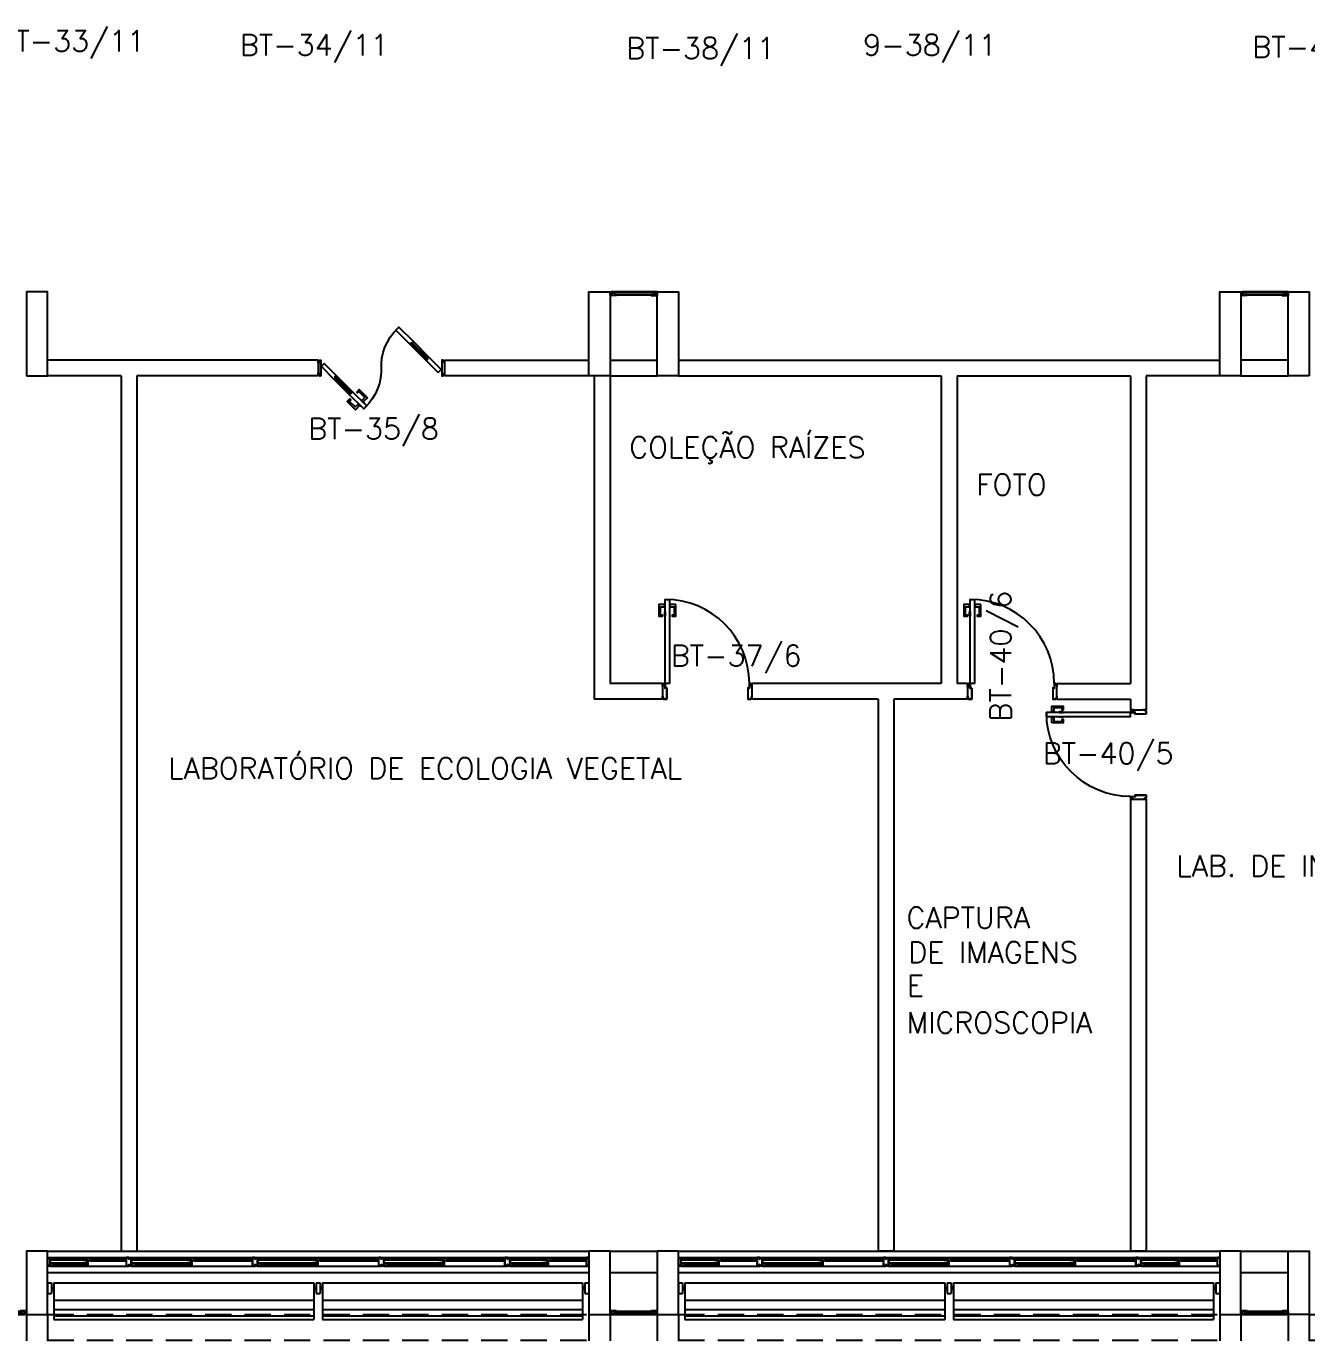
# Model space of a CAD drawing. Header units: millimetres. Extents: x 2686 to 2939, y 1294 to 1441.
# Drawn here: x 2840.12 to 2852.3, y 1304.05 to 1316.57 of the extents above; entities that cross this region are included whole.
import ezdxf

# ---------------------------------------------------------------- set-up
doc = ezdxf.new("R2010")
doc.units = ezdxf.units.MM
doc.linetypes.add('HIDDEN', pattern=[0.375, 0.25, -0.125])
for name, color, linetype in [('AR-ALV', 2, 'Continuous'), ('AR-BRISES', 1, 'Continuous'), ('AR-ESQ', 1, 'Continuous'), ('AR-ESTC', 3, 'Continuous'), ('AR-PEITORIL', 1, 'Continuous'), ('AR-PERGOLAPROJ', 1, 'HIDDEN'), ('AR-PORTA', 1, 'Continuous'), ('BR-LINHAS', 1, 'Continuous'), ('BR-MONTANTE', 242, 'Continuous'), ('BR-PAINEL', 1, 'Continuous'), ('BR-SUPORTE', 1, 'Continuous'), ('DT-ESQ-BAGUETE-C', 1, 'Continuous'), ('DT-ESQ-BAGUETE-V', 1, 'Continuous'), ('DT-ESQ-CHAPA DOBRADA-V', 1, 'Continuous'), ('DT-ESQ-PERFIL CADEIRA-C', 2, 'Continuous'), ('DT-ESQ-PERFIL CADEIRA-V', 2, 'Continuous'), ('DT-ESQ-PERFIL U SIMPLES-C', 2, 'Continuous'), ('DT-ESQ-PERFIL U-C', 2, 'Continuous'), ('DT-ESQ-PERFIL U-V', 1, 'Continuous'), ('DT-ESQ-VENEZIANA-C', 1, 'Continuous'), ('DT-ESQ-VENEZIANA-V', 1, 'Continuous'), ('DT-ESQ-VIDRO-C', 2, 'Continuous'), ('DT-TXTMOD', 1, 'Continuous'), ('ENDEREÇO', 2, 'Continuous'), ('maçaneta', 1, 'Continuous'), ('mov', 1, 'Continuous'), ('PG-PROJ', 1, 'HIDDEN'), ('PM-PERFIL U-C', 2, 'Continuous'), ('PM-VIDRO', 2, 'Continuous'), ('pm1', 2, 'Continuous'), ('pm2', 2, 'Continuous'), ('TEXTO', 2, 'Continuous')]:
    doc.layers.add(name, color=color, linetype=linetype)
doc.styles.add('S10', font='simplex.shx', dxfattribs={"height": 0.1})
doc.styles.add('UNB-100', font='simplex.shx', dxfattribs={"height": 0.2})
doc.styles.add('UNB1-100', font='simplex.shx', dxfattribs={"height": 0.2})

# ---------------------------------------------------------------- blocks, each defined once
blk = doc.blocks.new('EF40-P')
at = {"layer": 'DT-ESQ-BAGUETE-C', "ltscale": 0.1}
for points in [[(0.073, -0.125), (0.06, -0.125), (0.06, -0.124), (0.073, -0.124, 0.414214), (0.073, -0.123), (0.073, -0.112, 0.414214), (0.073, -0.112), (0.06, -0.112), (0.06, -0.11), (0.073, -0.11, -0.414214), (0.075, -0.112), (0.075, -0.124, -0.414214)], [(0.339, -0.125), (0.352, -0.125), (0.352, -0.124), (0.34, -0.124, -0.414214), (0.339, -0.123), (0.339, -0.112, -0.414214), (0.34, -0.112), (0.352, -0.112), (0.352, -0.11), (0.339, -0.11, 0.414214), (0.337, -0.112), (0.337, -0.124, 0.414214)], [(0.422, -0.08), (0.409, -0.08), (0.409, -0.079), (0.422, -0.079, 0.414214), (0.422, -0.078), (0.422, -0.067, 0.414214), (0.422, -0.067), (0.409, -0.067), (0.409, -0.065), (0.422, -0.065, -0.414214), (0.424, -0.067), (0.424, -0.079, -0.414214)], [(0.702, -0.08), (0.715, -0.08), (0.715, -0.079), (0.702, -0.079, -0.414214), (0.702, -0.078), (0.702, -0.067, -0.414214), (0.702, -0.067), (0.715, -0.067), (0.715, -0.065), (0.702, -0.065, 0.414214), (0.7, -0.067), (0.7, -0.079, 0.414214)], [(0.848, -0.125), (0.835, -0.125), (0.835, -0.124), (0.848, -0.124, 0.414214), (0.848, -0.123), (0.848, -0.112, 0.414214), (0.848, -0.112), (0.835, -0.112), (0.835, -0.11), (0.848, -0.11, -0.414214), (0.85, -0.112), (0.85, -0.124, -0.414214)], [(1.326, -0.125), (1.34, -0.125), (1.34, -0.124), (1.327, -0.124, -0.414214), (1.326, -0.123), (1.326, -0.112, -0.414214), (1.327, -0.112), (1.34, -0.112), (1.34, -0.11), (1.326, -0.11, 0.414214), (1.325, -0.112), (1.325, -0.124, 0.414214)], [(1.41, -0.08), (1.396, -0.08), (1.396, -0.079), (1.409, -0.079, 0.414214), (1.41, -0.078), (1.41, -0.067, 0.414214), (1.409, -0.067), (1.396, -0.067), (1.396, -0.065), (1.41, -0.065, -0.414214), (1.411, -0.067), (1.411, -0.079, -0.414214)], [(1.901, -0.08), (1.915, -0.08), (1.915, -0.079), (1.902, -0.079, -0.414214), (1.901, -0.078), (1.901, -0.067, -0.414214), (1.902, -0.067), (1.915, -0.067), (1.915, -0.065), (1.901, -0.065, 0.414214), (1.9, -0.067), (1.9, -0.079, 0.414214)], [(2.048, -0.125), (2.035, -0.125), (2.035, -0.124), (2.048, -0.124, 0.414214), (2.048, -0.123), (2.048, -0.112, 0.414214), (2.048, -0.112), (2.035, -0.112), (2.035, -0.11), (2.048, -0.11, -0.414214), (2.05, -0.112), (2.05, -0.124, -0.414214)], [(2.526, -0.125), (2.54, -0.125), (2.54, -0.124), (2.527, -0.124, -0.414214), (2.526, -0.123), (2.526, -0.112, -0.414214), (2.527, -0.112), (2.54, -0.112), (2.54, -0.11), (2.526, -0.11, 0.414214), (2.525, -0.112), (2.525, -0.124, 0.414214)], [(2.61, -0.08), (2.596, -0.08), (2.596, -0.079), (2.609, -0.079, 0.414214), (2.61, -0.078), (2.61, -0.067, 0.414214), (2.609, -0.067), (2.596, -0.067), (2.596, -0.065), (2.61, -0.065, -0.414214), (2.611, -0.067), (2.611, -0.079, -0.414214)], [(3.101, -0.08), (3.115, -0.08), (3.115, -0.079), (3.102, -0.079, -0.414214), (3.101, -0.078), (3.101, -0.067, -0.414214), (3.102, -0.067), (3.115, -0.067), (3.115, -0.065), (3.101, -0.065, 0.414214), (3.1, -0.067), (3.1, -0.079, 0.414214)], [(3.248, -0.125), (3.235, -0.125), (3.235, -0.124), (3.248, -0.124, 0.414214), (3.248, -0.123), (3.248, -0.112, 0.414214), (3.248, -0.112), (3.235, -0.112), (3.235, -0.11), (3.248, -0.11, -0.414214), (3.25, -0.112), (3.25, -0.124, -0.414214)], [(3.726, -0.125), (3.74, -0.125), (3.74, -0.124), (3.727, -0.124, -0.414214), (3.726, -0.123), (3.726, -0.112, -0.414214), (3.727, -0.112), (3.74, -0.112), (3.74, -0.11), (3.726, -0.11, 0.414214), (3.725, -0.112), (3.725, -0.124, 0.414214)], [(3.81, -0.08), (3.796, -0.08), (3.796, -0.079), (3.809, -0.079, 0.414214), (3.81, -0.078), (3.81, -0.067, 0.414214), (3.809, -0.067), (3.796, -0.067), (3.796, -0.065), (3.81, -0.065, -0.414214), (3.811, -0.067), (3.811, -0.079, -0.414214)], [(4.301, -0.08), (4.315, -0.08), (4.315, -0.079), (4.302, -0.079, -0.414214), (4.301, -0.078), (4.301, -0.067, -0.414214), (4.302, -0.067), (4.315, -0.067), (4.315, -0.065), (4.301, -0.065, 0.414214), (4.3, -0.067), (4.3, -0.079, 0.414214)], [(4.448, -0.125), (4.435, -0.125), (4.435, -0.124), (4.448, -0.124, 0.414214), (4.448, -0.123), (4.448, -0.112, 0.414214), (4.448, -0.112), (4.435, -0.112), (4.435, -0.11), (4.448, -0.11, -0.414214), (4.45, -0.112), (4.45, -0.124, -0.414214)], [(4.714, -0.125), (4.727, -0.125), (4.727, -0.124), (4.714, -0.124, -0.414214), (4.714, -0.123), (4.714, -0.112, -0.414214), (4.714, -0.112), (4.727, -0.112), (4.727, -0.11), (4.714, -0.11, 0.414214), (4.712, -0.112), (4.712, -0.124, 0.414214)], [(4.797, -0.08), (4.784, -0.08), (4.784, -0.079), (4.797, -0.079, 0.414214), (4.797, -0.078), (4.797, -0.067, 0.414214), (4.797, -0.067), (4.784, -0.067), (4.784, -0.065), (4.797, -0.065, -0.414214), (4.799, -0.067), (4.799, -0.079, -0.414214)], [(5.076, -0.08), (5.09, -0.08), (5.09, -0.079), (5.077, -0.079, -0.414214), (5.076, -0.078), (5.076, -0.067, -0.414214), (5.077, -0.067), (5.09, -0.067), (5.09, -0.065), (5.076, -0.065, 0.414214), (5.075, -0.067), (5.075, -0.079, 0.414214)]]:
    blk.add_lwpolyline(points, format="xyb", close=True, dxfattribs=at)
at = {"layer": 'DT-ESQ-BAGUETE-V', "ltscale": 0.1}
for p, q in [((0.073, -0.11), (0.339, -0.11)), ((0.422, -0.065), (0.702, -0.065)), ((0.848, -0.11), (1.326, -0.11)), ((1.41, -0.065), (1.901, -0.065)), ((2.048, -0.11), (2.526, -0.11)), ((2.61, -0.065), (3.101, -0.065)), ((3.248, -0.11), (3.726, -0.11)), ((3.81, -0.065), (4.301, -0.065)), ((4.448, -0.11), (4.714, -0.11)), ((4.797, -0.065), (5.076, -0.065))]:
    blk.add_line(p, q, dxfattribs=at)
at = {"layer": 'DT-ESQ-CHAPA DOBRADA-V', "ltscale": 0.1}
for p, q in [((0.025, -0.077), (0.374, -0.077)), ((0.025, -0.08), (0.374, -0.08)), ((0.8, -0.077), (1.361, -0.077)), ((0.8, -0.08), (1.361, -0.08)), ((2, -0.077), (2.561, -0.077)), ((2, -0.08), (2.561, -0.08)), ((3.2, -0.077), (3.761, -0.077)), ((3.2, -0.08), (3.761, -0.08)), ((4.4, -0.077), (4.749, -0.077)), ((4.4, -0.08), (4.749, -0.08))]:
    blk.add_line(p, q, dxfattribs=at)
at = {"layer": 'DT-ESQ-PERFIL CADEIRA-C', "ltscale": 0.1}
for p, q in [((0.376, -0.088), (0.422, -0.088)), ((0.75, -0.088), (0.702, -0.088)), ((1.363, -0.088), (1.41, -0.088)), ((1.95, -0.088), (1.901, -0.088)), ((2.563, -0.088), (2.61, -0.088)), ((3.15, -0.088), (3.101, -0.088)), ((3.763, -0.088), (3.81, -0.088)), ((4.35, -0.088), (4.301, -0.088)), ((4.751, -0.088), (4.797, -0.088)), ((5.125, -0.088), (5.076, -0.088)), ((0.025, -0.134), (0.073, -0.134)), ((0.385, -0.134), (0.339, -0.134)), ((0.8, -0.134), (0.848, -0.134)), ((1.373, -0.134), (1.326, -0.134)), ((2, -0.134), (2.048, -0.134)), ((2.573, -0.134), (2.526, -0.134)), ((3.2, -0.134), (3.248, -0.134)), ((3.773, -0.134), (3.726, -0.134)), ((4.4, -0.134), (4.448, -0.134)), ((4.76, -0.134), (4.714, -0.134))]:
    blk.add_line(p, q, dxfattribs=at)
for points in [[(0.073, -0.135), (0.025, -0.135), (0.025, -0.134), (0.06, -0.134, -0.198912), (0.059, -0.133, -0.198913), (0.059, -0.132), (0.059, -0.112, 0.414214), (0.058, -0.112), (0.025, -0.112), (0.025, -0.11), (0.059, -0.11, -0.414214), (0.06, -0.112), (0.06, -0.124), (0.06, -0.125), (0.06, -0.132), (0.073, -0.132, -1)], [(0.339, -0.132, 1), (0.339, -0.135), (0.385, -0.135, 0.414214), (0.387, -0.133), (0.387, -0.112, 0.414214), (0.385, -0.11), (0.354, -0.11, 0.414214), (0.352, -0.112), (0.352, -0.132)], [(0.352, -0.134, 0.198913), (0.354, -0.133, 0.198913), (0.354, -0.132), (0.354, -0.112, -0.414214), (0.354, -0.112), (0.385, -0.112, -0.414214), (0.386, -0.112), (0.386, -0.133, -0.414214), (0.385, -0.134)], [(0.422, -0.087, -1), (0.422, -0.09), (0.376, -0.09, -0.414214), (0.374, -0.088), (0.374, -0.067, -0.414214), (0.376, -0.065), (0.407, -0.065, -0.414214), (0.409, -0.067), (0.409, -0.087)], [(0.409, -0.088, -0.198913), (0.408, -0.088, -0.198913), (0.407, -0.087), (0.407, -0.067, 0.414214), (0.407, -0.067), (0.376, -0.067, 0.414214), (0.375, -0.067), (0.375, -0.088, 0.414214), (0.376, -0.088)], [(0.702, -0.09), (0.75, -0.09), (0.75, -0.088), (0.715, -0.088, 0.198912), (0.716, -0.088, 0.198913), (0.716, -0.087), (0.716, -0.067, -0.414214), (0.717, -0.067), (0.75, -0.067), (0.75, -0.065), (0.716, -0.065, 0.414214), (0.715, -0.067), (0.715, -0.079), (0.715, -0.08), (0.715, -0.087), (0.702, -0.087, 1)], [(0.848, -0.135), (0.8, -0.135), (0.8, -0.134), (0.835, -0.134, -0.198912), (0.834, -0.133, -0.198913), (0.833, -0.132), (0.833, -0.112, 0.414214), (0.833, -0.112), (0.8, -0.112), (0.8, -0.11), (0.833, -0.11, -0.414214), (0.835, -0.112), (0.835, -0.124), (0.835, -0.125), (0.835, -0.132), (0.848, -0.132, -1)], [(1.326, -0.132, 1), (1.326, -0.135), (1.373, -0.135, 0.414214), (1.375, -0.133), (1.375, -0.112, 0.414214), (1.373, -0.11), (1.341, -0.11, 0.414214), (1.34, -0.112), (1.34, -0.132)], [(1.34, -0.134, 0.198913), (1.341, -0.133, 0.198913), (1.341, -0.132), (1.341, -0.112, -0.414214), (1.342, -0.112), (1.373, -0.112, -0.414214), (1.373, -0.112), (1.373, -0.133, -0.414214), (1.373, -0.134)], [(1.41, -0.087, -1), (1.41, -0.09), (1.363, -0.09, -0.414214), (1.361, -0.088), (1.361, -0.067, -0.414214), (1.363, -0.065), (1.395, -0.065, -0.414214), (1.396, -0.067), (1.396, -0.087)], [(1.396, -0.088, -0.198913), (1.395, -0.088, -0.198913), (1.395, -0.087), (1.395, -0.067, 0.414214), (1.394, -0.067), (1.363, -0.067, 0.414214), (1.363, -0.067), (1.363, -0.088, 0.414214), (1.363, -0.088)], [(1.901, -0.09), (1.95, -0.09), (1.95, -0.088), (1.915, -0.088, 0.198912), (1.916, -0.088, 0.198913), (1.916, -0.087), (1.916, -0.067, -0.414214), (1.917, -0.067), (1.95, -0.067), (1.95, -0.065), (1.916, -0.065, 0.414214), (1.915, -0.067), (1.915, -0.079), (1.915, -0.08), (1.915, -0.087), (1.901, -0.087, 1)], [(2.048, -0.135), (2, -0.135), (2, -0.134), (2.035, -0.134, -0.198912), (2.034, -0.133, -0.198913), (2.033, -0.132), (2.033, -0.112, 0.414214), (2.033, -0.112), (2, -0.112), (2, -0.11), (2.033, -0.11, -0.414214), (2.035, -0.112), (2.035, -0.124), (2.035, -0.125), (2.035, -0.132), (2.048, -0.132, -1)], [(2.526, -0.132, 1), (2.526, -0.135), (2.573, -0.135, 0.414214), (2.575, -0.133), (2.575, -0.112, 0.414214), (2.573, -0.11), (2.541, -0.11, 0.414214), (2.54, -0.112), (2.54, -0.132)], [(2.54, -0.134, 0.198913), (2.541, -0.133, 0.198913), (2.541, -0.132), (2.541, -0.112, -0.414214), (2.542, -0.112), (2.573, -0.112, -0.414214), (2.573, -0.112), (2.573, -0.133, -0.414214), (2.573, -0.134)], [(2.61, -0.087, -1), (2.61, -0.09), (2.563, -0.09, -0.414214), (2.561, -0.088), (2.561, -0.067, -0.414214), (2.563, -0.065), (2.595, -0.065, -0.414214), (2.596, -0.067), (2.596, -0.087)], [(2.596, -0.088, -0.198913), (2.595, -0.088, -0.198913), (2.595, -0.087), (2.595, -0.067, 0.414214), (2.594, -0.067), (2.563, -0.067, 0.414214), (2.563, -0.067), (2.563, -0.088, 0.414214), (2.563, -0.088)], [(3.101, -0.09), (3.15, -0.09), (3.15, -0.088), (3.115, -0.088, 0.198912), (3.116, -0.088, 0.198913), (3.116, -0.087), (3.116, -0.067, -0.414214), (3.117, -0.067), (3.15, -0.067), (3.15, -0.065), (3.116, -0.065, 0.414214), (3.115, -0.067), (3.115, -0.079), (3.115, -0.08), (3.115, -0.087), (3.101, -0.087, 1)], [(3.248, -0.135), (3.2, -0.135), (3.2, -0.134), (3.235, -0.134, -0.198912), (3.234, -0.133, -0.198913), (3.233, -0.132), (3.233, -0.112, 0.414214), (3.233, -0.112), (3.2, -0.112), (3.2, -0.11), (3.233, -0.11, -0.414214), (3.235, -0.112), (3.235, -0.124), (3.235, -0.125), (3.235, -0.132), (3.248, -0.132, -1)], [(3.726, -0.132, 1), (3.726, -0.135), (3.773, -0.135, 0.414214), (3.775, -0.133), (3.775, -0.112, 0.414214), (3.773, -0.11), (3.741, -0.11, 0.414214), (3.74, -0.112), (3.74, -0.132)], [(3.74, -0.134, 0.198913), (3.741, -0.133, 0.198913), (3.741, -0.132), (3.741, -0.112, -0.414214), (3.742, -0.112), (3.773, -0.112, -0.414214), (3.773, -0.112), (3.773, -0.133, -0.414214), (3.773, -0.134)], [(3.81, -0.087, -1), (3.81, -0.09), (3.763, -0.09, -0.414214), (3.761, -0.088), (3.761, -0.067, -0.414214), (3.763, -0.065), (3.795, -0.065, -0.414214), (3.796, -0.067), (3.796, -0.087)], [(3.796, -0.088, -0.198913), (3.795, -0.088, -0.198913), (3.795, -0.087), (3.795, -0.067, 0.414214), (3.794, -0.067), (3.763, -0.067, 0.414214), (3.763, -0.067), (3.763, -0.088, 0.414214), (3.763, -0.088)], [(4.301, -0.09), (4.35, -0.09), (4.35, -0.088), (4.315, -0.088, 0.198912), (4.316, -0.088, 0.198913), (4.316, -0.087), (4.316, -0.067, -0.414214), (4.317, -0.067), (4.35, -0.067), (4.35, -0.065), (4.316, -0.065, 0.414214), (4.315, -0.067), (4.315, -0.079), (4.315, -0.08), (4.315, -0.087), (4.301, -0.087, 1)], [(4.448, -0.135), (4.4, -0.135), (4.4, -0.134), (4.435, -0.134, -0.198912), (4.434, -0.133, -0.198913), (4.433, -0.132), (4.433, -0.112, 0.414214), (4.433, -0.112), (4.4, -0.112), (4.4, -0.11), (4.433, -0.11, -0.414214), (4.435, -0.112), (4.435, -0.124), (4.435, -0.125), (4.435, -0.132), (4.448, -0.132, -1)], [(4.714, -0.132, 1), (4.714, -0.135), (4.76, -0.135, 0.414214), (4.762, -0.133), (4.762, -0.112, 0.414214), (4.76, -0.11), (4.729, -0.11, 0.414214), (4.727, -0.112), (4.727, -0.132)], [(4.727, -0.134, 0.198913), (4.729, -0.133, 0.198913), (4.729, -0.132), (4.729, -0.112, -0.414214), (4.729, -0.112), (4.76, -0.112, -0.414214), (4.761, -0.112), (4.761, -0.133, -0.414214), (4.76, -0.134)], [(4.797, -0.087, -1), (4.797, -0.09), (4.751, -0.09, -0.414214), (4.749, -0.088), (4.749, -0.067, -0.414214), (4.751, -0.065), (4.782, -0.065, -0.414214), (4.784, -0.067), (4.784, -0.087)], [(4.784, -0.088, -0.198913), (4.783, -0.088, -0.198913), (4.782, -0.087), (4.782, -0.067, 0.414214), (4.782, -0.067), (4.751, -0.067, 0.414214), (4.75, -0.067), (4.75, -0.088, 0.414214), (4.751, -0.088)], [(5.076, -0.09), (5.125, -0.09), (5.125, -0.088), (5.09, -0.088, 0.198912), (5.091, -0.088, 0.198913), (5.091, -0.087), (5.091, -0.067, -0.414214), (5.092, -0.067), (5.125, -0.067), (5.125, -0.065), (5.091, -0.065, 0.414214), (5.09, -0.067), (5.09, -0.079), (5.09, -0.08), (5.09, -0.087), (5.076, -0.087, 1)]]:
    blk.add_lwpolyline(points, format="xyb", close=True, dxfattribs=at)
at = {"layer": 'DT-ESQ-PERFIL CADEIRA-V', "ltscale": 0.1}
for p, q in [((0.407, -0.09), (0.702, -0.09)), ((1.395, -0.09), (1.901, -0.09)), ((2.595, -0.09), (3.101, -0.09)), ((3.795, -0.09), (4.301, -0.09)), ((4.782, -0.09), (5.076, -0.09)), ((0.073, -0.135), (0.339, -0.135)), ((0.848, -0.135), (1.326, -0.135)), ((2.048, -0.135), (2.526, -0.135)), ((3.248, -0.135), (3.726, -0.135)), ((4.448, -0.135), (4.714, -0.135))]:
    blk.add_line(p, q, dxfattribs=at)
at = {"layer": 'DT-ESQ-PERFIL U SIMPLES-C', "ltscale": 0.1}
for points in [[(0.376, -0.102), (0.384, -0.102), (0.384, -0.1), (0.376, -0.1, -0.414214), (0.375, -0.1), (0.375, -0.092, -0.414214), (0.376, -0.091), (0.384, -0.091), (0.384, -0.09), (0.376, -0.09, 0.414214), (0.374, -0.092), (0.374, -0.1, 0.414214)], [(0.385, -0.098), (0.377, -0.098), (0.377, -0.1), (0.385, -0.1, -0.414214), (0.386, -0.1), (0.386, -0.108, -0.414214), (0.385, -0.109), (0.377, -0.109), (0.377, -0.11), (0.385, -0.11, 0.414214), (0.387, -0.108), (0.387, -0.1, 0.414214)], [(1.363, -0.102), (1.371, -0.102), (1.371, -0.1), (1.363, -0.1, -0.414214), (1.363, -0.1), (1.363, -0.092, -0.414214), (1.363, -0.091), (1.371, -0.091), (1.371, -0.09), (1.363, -0.09, 0.414214), (1.361, -0.092), (1.361, -0.1, 0.414214)], [(1.373, -0.098), (1.365, -0.098), (1.365, -0.1), (1.373, -0.1, -0.414214), (1.373, -0.1), (1.373, -0.108, -0.414214), (1.373, -0.109), (1.365, -0.109), (1.365, -0.11), (1.373, -0.11, 0.414214), (1.375, -0.108), (1.375, -0.1, 0.414214)], [(2.563, -0.102), (2.571, -0.102), (2.571, -0.1), (2.563, -0.1, -0.414214), (2.563, -0.1), (2.563, -0.092, -0.414214), (2.563, -0.091), (2.571, -0.091), (2.571, -0.09), (2.563, -0.09, 0.414214), (2.561, -0.092), (2.561, -0.1, 0.414214)], [(2.573, -0.098), (2.565, -0.098), (2.565, -0.1), (2.573, -0.1, -0.414214), (2.573, -0.1), (2.573, -0.108, -0.414214), (2.573, -0.109), (2.565, -0.109), (2.565, -0.11), (2.573, -0.11, 0.414214), (2.575, -0.108), (2.575, -0.1, 0.414214)], [(3.763, -0.102), (3.771, -0.102), (3.771, -0.1), (3.763, -0.1, -0.414214), (3.763, -0.1), (3.763, -0.092, -0.414214), (3.763, -0.091), (3.771, -0.091), (3.771, -0.09), (3.763, -0.09, 0.414214), (3.761, -0.092), (3.761, -0.1, 0.414214)], [(3.773, -0.098), (3.765, -0.098), (3.765, -0.1), (3.773, -0.1, -0.414214), (3.773, -0.1), (3.773, -0.108, -0.414214), (3.773, -0.109), (3.765, -0.109), (3.765, -0.11), (3.773, -0.11, 0.414214), (3.775, -0.108), (3.775, -0.1, 0.414214)], [(4.751, -0.102), (4.759, -0.102), (4.759, -0.1), (4.751, -0.1, -0.414214), (4.75, -0.1), (4.75, -0.092, -0.414214), (4.751, -0.091), (4.759, -0.091), (4.759, -0.09), (4.751, -0.09, 0.414214), (4.749, -0.092), (4.749, -0.1, 0.414214)], [(4.76, -0.098), (4.752, -0.098), (4.752, -0.1), (4.76, -0.1, -0.414214), (4.761, -0.1), (4.761, -0.108, -0.414214), (4.76, -0.109), (4.752, -0.109), (4.752, -0.11), (4.76, -0.11, 0.414214), (4.762, -0.108), (4.762, -0.1, 0.414214)]]:
    blk.add_lwpolyline(points, format="xyb", close=True, dxfattribs=at)
at = {"layer": 'DT-ESQ-PERFIL U-C', "ltscale": 0.1}
for points in [[(0, -0.062, -0.414214), (0.001, -0.06), (0.023, -0.06, -0.414214), (0.025, -0.062), (0.025, -0.139, -0.414214), (0.023, -0.14), (0.001, -0.14, -0.414214), (0, -0.139), (0, -0.125), (0.001, -0.125), (0.001, -0.138, 0.414214), (0.002, -0.139), (0.023, -0.139, 0.414214), (0.023, -0.138), (0.023, -0.062, 0.414214), (0.023, -0.062), (0.002, -0.062, 0.414214), (0.001, -0.062), (0.001, -0.075), (0, -0.075)], [(0.775, -0.062, 0.414214), (0.773, -0.06), (0.751, -0.06, 0.414214), (0.75, -0.062), (0.75, -0.139, 0.414214), (0.751, -0.14), (0.773, -0.14, 0.414214), (0.775, -0.139), (0.775, -0.125), (0.773, -0.125), (0.773, -0.138, -0.414214), (0.773, -0.139), (0.752, -0.139, -0.414214), (0.751, -0.138), (0.751, -0.062, -0.414214), (0.752, -0.062), (0.773, -0.062, -0.414214), (0.773, -0.062), (0.773, -0.075), (0.775, -0.075)], [(0.775, -0.062, -0.414214), (0.776, -0.06), (0.798, -0.06, -0.414214), (0.8, -0.062), (0.8, -0.139, -0.414214), (0.798, -0.14), (0.776, -0.14, -0.414214), (0.775, -0.139), (0.775, -0.125), (0.776, -0.125), (0.776, -0.138, 0.414214), (0.777, -0.139), (0.798, -0.139, 0.414214), (0.798, -0.138), (0.798, -0.062, 0.414214), (0.798, -0.062), (0.777, -0.062, 0.414214), (0.776, -0.062), (0.776, -0.075), (0.775, -0.075)], [(1.975, -0.062, 0.414214), (1.973, -0.06), (1.951, -0.06, 0.414214), (1.95, -0.062), (1.95, -0.139, 0.414214), (1.951, -0.14), (1.973, -0.14, 0.414214), (1.975, -0.139), (1.975, -0.125), (1.973, -0.125), (1.973, -0.138, -0.414214), (1.973, -0.139), (1.952, -0.139, -0.414214), (1.951, -0.138), (1.951, -0.062, -0.414214), (1.952, -0.062), (1.973, -0.062, -0.414214), (1.973, -0.062), (1.973, -0.075), (1.975, -0.075)], [(1.975, -0.062, -0.414214), (1.976, -0.06), (1.998, -0.06, -0.414214), (2, -0.062), (2, -0.139, -0.414214), (1.998, -0.14), (1.976, -0.14, -0.414214), (1.975, -0.139), (1.975, -0.125), (1.976, -0.125), (1.976, -0.138, 0.414214), (1.977, -0.139), (1.998, -0.139, 0.414214), (1.998, -0.138), (1.998, -0.062, 0.414214), (1.998, -0.062), (1.977, -0.062, 0.414214), (1.976, -0.062), (1.976, -0.075), (1.975, -0.075)], [(3.175, -0.062, 0.414214), (3.173, -0.06), (3.151, -0.06, 0.414214), (3.15, -0.062), (3.15, -0.139, 0.414214), (3.151, -0.14), (3.173, -0.14, 0.414214), (3.175, -0.139), (3.175, -0.125), (3.173, -0.125), (3.173, -0.138, -0.414214), (3.173, -0.139), (3.152, -0.139, -0.414214), (3.151, -0.138), (3.151, -0.062, -0.414214), (3.152, -0.062), (3.173, -0.062, -0.414214), (3.173, -0.062), (3.173, -0.075), (3.175, -0.075)], [(3.175, -0.062, -0.414214), (3.176, -0.06), (3.198, -0.06, -0.414214), (3.2, -0.062), (3.2, -0.139, -0.414214), (3.198, -0.14), (3.176, -0.14, -0.414214), (3.175, -0.139), (3.175, -0.125), (3.176, -0.125), (3.176, -0.138, 0.414214), (3.177, -0.139), (3.198, -0.139, 0.414214), (3.198, -0.138), (3.198, -0.062, 0.414214), (3.198, -0.062), (3.177, -0.062, 0.414214), (3.176, -0.062), (3.176, -0.075), (3.175, -0.075)], [(4.375, -0.062, 0.414214), (4.373, -0.06), (4.351, -0.06, 0.414214), (4.35, -0.062), (4.35, -0.139, 0.414214), (4.351, -0.14), (4.373, -0.14, 0.414214), (4.375, -0.139), (4.375, -0.125), (4.373, -0.125), (4.373, -0.138, -0.414214), (4.373, -0.139), (4.352, -0.139, -0.414214), (4.351, -0.138), (4.351, -0.062, -0.414214), (4.352, -0.062), (4.373, -0.062, -0.414214), (4.373, -0.062), (4.373, -0.075), (4.375, -0.075)], [(4.375, -0.062, -0.414214), (4.376, -0.06), (4.398, -0.06, -0.414214), (4.4, -0.062), (4.4, -0.139, -0.414214), (4.398, -0.14), (4.376, -0.14, -0.414214), (4.375, -0.139), (4.375, -0.125), (4.376, -0.125), (4.376, -0.138, 0.414214), (4.377, -0.139), (4.398, -0.139, 0.414214), (4.398, -0.138), (4.398, -0.062, 0.414214), (4.398, -0.062), (4.377, -0.062, 0.414214), (4.376, -0.062), (4.376, -0.075), (4.375, -0.075)], [(5.15, -0.062, 0.414214), (5.148, -0.06), (5.126, -0.06, 0.414214), (5.125, -0.062), (5.125, -0.139, 0.414214), (5.126, -0.14), (5.148, -0.14, 0.414214), (5.15, -0.139), (5.15, -0.125), (5.148, -0.125), (5.148, -0.138, -0.414214), (5.148, -0.139), (5.127, -0.139, -0.414214), (5.126, -0.138), (5.126, -0.062, -0.414214), (5.127, -0.062), (5.148, -0.062, -0.414214), (5.148, -0.062), (5.148, -0.075), (5.15, -0.075)]]:
    blk.add_lwpolyline(points, format="xyb", close=True, dxfattribs=at)
at = {"layer": 'DT-ESQ-PERFIL U-V', "ltscale": 0.1}
for p, q in [((0.023, -0.06), (0.751, -0.06)), ((0.798, -0.06), (1.951, -0.06)), ((1.998, -0.06), (3.151, -0.06)), ((3.198, -0.06), (4.351, -0.06)), ((4.398, -0.06), (5.126, -0.06)), ((0.023, -0.14), (0.751, -0.14)), ((0.798, -0.14), (1.951, -0.14)), ((1.998, -0.14), (3.151, -0.14)), ((3.198, -0.14), (4.351, -0.14)), ((4.398, -0.14), (5.126, -0.14))]:
    blk.add_line(p, q, dxfattribs=at)
at = {"layer": 'DT-ESQ-VIDRO-C', "ltscale": 0.1}
for points in [[(0.713, -0.085), (0.713, -0.082), (0.412, -0.082), (0.412, -0.085)], [(1.912, -0.085), (1.912, -0.082), (1.399, -0.082), (1.399, -0.085)], [(3.112, -0.085), (3.112, -0.082), (2.599, -0.082), (2.599, -0.085)], [(4.312, -0.085), (4.312, -0.082), (3.799, -0.082), (3.799, -0.085)], [(5.087, -0.085), (5.087, -0.082), (4.786, -0.082), (4.786, -0.085)], [(0.063, -0.13), (0.063, -0.127), (0.349, -0.127), (0.349, -0.13)], [(0.838, -0.13), (0.838, -0.127), (1.337, -0.127), (1.337, -0.13)], [(2.038, -0.13), (2.038, -0.127), (2.537, -0.127), (2.537, -0.13)], [(3.238, -0.13), (3.238, -0.127), (3.737, -0.127), (3.737, -0.13)], [(4.438, -0.13), (4.438, -0.127), (4.724, -0.127), (4.724, -0.13)]]:
    blk.add_lwpolyline(points, close=True, dxfattribs=at)
at = {"layer": 'DT-TXTMOD', "ltscale": 0.1, "style": 'S10', "flags": 3}
for tag, p in [('M01', (0.025, -0.28)), ('M02', (0.325, -0.28)), ('M03', (0.627, -0.28)), ('M04', (0.929, -0.28)), ('M05', (1.231, -0.28)), ('M06', (1.532, -0.28)), ('M07', (1.834, -0.28)), ('M08', (2.136, -0.28)), ('M09', (2.438, -0.28)), ('M10', (2.739, -0.28)), ('M11', (3.041, -0.28)), ('M12', (3.343, -0.28)), ('M13', (3.645, -0.28)), ('M14', (3.946, -0.28)), ('M15', (4.248, -0.28)), ('M16', (4.55, -0.28)), ('M17', (4.852, -0.28))]:
    blk.add_attdef(tag, p, '', height=0.1, dxfattribs=at)
blk = doc.blocks.new('EF01-P')
at = {"layer": 'DT-ESQ-BAGUETE-C', "ltscale": 0.1}
for points in [[(0.002, 0.035), (0.015, 0.035), (0.015, 0.033), (0.002, 0.033), (0.002, 0.005), (0.015, 0.005), (0.015, 0.004), (0.002, 0.004, -0.414214), (0, 0.005), (0, 0.033, -0.414214)], [(0.448, 0.035), (0.435, 0.035), (0.435, 0.033), (0.448, 0.033), (0.448, 0.005), (0.435, 0.005), (0.435, 0.004), (0.448, 0.004, 0.414214), (0.45, 0.005), (0.45, 0.033, 0.414214)]]:
    blk.add_lwpolyline(points, format="xyb", close=True, dxfattribs=at)
at = {"layer": 'DT-ESQ-PERFIL CADEIRA-C', "ltscale": 0.1}
for points in [[(0.01, 0.002), (0.01, 0.003), (0.002, 0.003, 1), (0.002, 0), (0.015, 0, 0.414214), (0.016, 0.002), (0.016, 0.033), (0.043, 0.033)], [(0.043, 0.006), (0.018, 0.006), (0.018, 0.016), (0.016, 0.016), (0.016, 0.006, 0.414214), (0.018, 0.005), (0.043, 0.005), (0.056, 0.005, 1), (0.056, 0.008), (0.043, 0.008), (0.043, 0.02), (0.043, 0.032), (0.056, 0.032, 1), (0.056, 0.035), (0.043, 0.035), (0.016, 0.035, 0.414214), (0.015, 0.033), (0.015, 0.002), (0.002, 0.002)], [(0.041, 0.02), (0.041, 0.032, -0.414214), (0.043, 0.033), (0.056, 0.033)], [(0.041, 0.02), (0.041, 0.008, 0.414214), (0.043, 0.006), (0.056, 0.006)], [(0.407, 0.006), (0.432, 0.006), (0.432, 0.016), (0.433, 0.016), (0.433, 0.006, -0.414214), (0.432, 0.005), (0.407, 0.005), (0.394, 0.005, -1), (0.394, 0.008), (0.407, 0.008), (0.407, 0.02), (0.407, 0.032), (0.394, 0.032, -1), (0.394, 0.035), (0.407, 0.035), (0.433, 0.035, -0.414214), (0.435, 0.033), (0.435, 0.002), (0.448, 0.002)], [(0.408, 0.02), (0.408, 0.032, 0.414214), (0.407, 0.033), (0.394, 0.033)], [(0.408, 0.02), (0.408, 0.008, -0.414214), (0.407, 0.006), (0.394, 0.006)], [(0.44, 0.002), (0.44, 0.003), (0.448, 0.003, -1), (0.448, 0), (0.435, 0, -0.414214), (0.433, 0.002), (0.433, 0.033), (0.407, 0.033)]]:
    blk.add_lwpolyline(points, format="xyb", dxfattribs=at)
at = {"layer": 'DT-ESQ-PERFIL CADEIRA-V', "ltscale": 0.1}
blk.add_line((0.015, 0), (0.435, 0), dxfattribs=at)
at = {"layer": 'DT-ESQ-VENEZIANA-C', "ltscale": 0.1}
for p, q in [((0.043, 0.011), (0.407, 0.011)), ((0.043, 0.009), (0.407, 0.009))]:
    blk.add_line(p, q, dxfattribs=at)
at = {"layer": 'DT-ESQ-VENEZIANA-V', "ltscale": 0.1}
blk.add_line((0.043, 0.031), (0.407, 0.031), dxfattribs=at)
blk = doc.blocks.new('BR-MODULO1')
at = {"layer": 'BR-LINHAS'}
for p, q in [((0.06, -0.265), (2.535, -0.265)), ((0.06, -0.352), (2.535, -0.352)), ((2.615, -0.265), (5.09, -0.265)), ((2.615, -0.352), (5.09, -0.352)), ((0.06, -0.415), (2.535, -0.415)), ((2.615, -0.415), (5.09, -0.415))]:
    blk.add_line(p, q, dxfattribs=at)
at = {"layer": 'BR-MONTANTE'}
for p, q in [((0, -0.1), (0, -0.2)), ((0, -0.1), (0.04, -0.1)), ((0.04, -0.1), (0.04, -0.2)), ((2.555, -0.1), (2.595, -0.1)), ((2.555, -0.1), (2.555, -0.2)), ((2.595, -0.1), (2.595, -0.2)), ((5.11, -0.1), (5.11, -0.2)), ((5.11, -0.1), (5.15, -0.1)), ((5.15, -0.1), (5.15, -0.2)), ((0, -0.2), (0.04, -0.2)), ((2.555, -0.2), (2.595, -0.2)), ((5.11, -0.2), (5.15, -0.2))]:
    blk.add_line(p, q, dxfattribs=at)
at = {"layer": 'BR-PAINEL'}
for p, q in [((0.06, -0.1), (2.535, -0.1)), ((0.06, -0.1), (0.06, -0.45)), ((2.535, -0.1), (2.535, -0.45)), ((2.615, -0.1), (2.615, -0.45)), ((2.615, -0.1), (5.09, -0.1)), ((5.09, -0.1), (5.09, -0.45)), ((0.06, -0.45), (2.535, -0.45)), ((2.615, -0.45), (5.09, -0.45))]:
    blk.add_line(p, q, dxfattribs=at)
at = {"layer": 'BR-SUPORTE'}
for p, q in [((0.04, -0.14), (0.06, -0.14)), ((0.04, -0.16), (0.06, -0.16)), ((0.05, -0.14), (0.05, -0.16)), ((2.535, -0.14), (2.555, -0.14)), ((2.535, -0.16), (2.555, -0.16)), ((2.545, -0.14), (2.545, -0.16)), ((2.615, -0.14), (2.595, -0.14)), ((2.615, -0.16), (2.595, -0.16)), ((2.605, -0.14), (2.605, -0.16)), ((5.09, -0.14), (5.11, -0.14)), ((5.09, -0.16), (5.11, -0.16)), ((5.1, -0.14), (5.1, -0.16))]:
    blk.add_line(p, q, dxfattribs=at)
blk = doc.blocks.new('PG-MODULO1-PJ-B')
at = {"layer": 'PG-PROJ'}
for p, q in [((0, 0), (0, -3)), ((5.55, 0), (5.55, -3)), ((0.2, 0), (5.35, 0)), ((0.2, 0), (0.2, -3)), ((5.35, 0), (5.35, -3)), ((0.2, -0.245), (5.35, -0.245)), ((0.2, -0.555), (5.35, -0.555)), ((0.2, -0.685), (5.35, -0.685)), ((0.2, -0.995), (5.35, -0.995)), ((0.2, -1.125), (5.35, -1.125)), ((0.2, -1.435), (5.35, -1.435)), ((0.2, -1.565), (5.35, -1.565)), ((0.2, -1.875), (5.35, -1.875)), ((0.2, -2.005), (5.35, -2.005)), ((0.2, -2.315), (5.35, -2.315)), ((0.2, -2.445), (5.35, -2.445)), ((0.2, -2.755), (5.35, -2.755)), ((0.2, -3), (0, -3)), ((5.35, -3), (5.55, -3))]:
    blk.add_line(p, q, dxfattribs=at)
blk = doc.blocks.new('PM3')
at = {"layer": 'maçaneta'}
for points in [[(0.02, 0.825), (-0.035, 0.825), (-0.035, 0.715), (0, 0.715), (0, 0.725), (-0.02, 0.725), (-0.02, 0.804, -0.414214), (-0.019, 0.805), (0.02, 0.805)], [(0.125, 0.825), (0.07, 0.825), (0.07, 0.805), (0.108, 0.805, -0.414214), (0.11, 0.804), (0.11, 0.725), (0.09, 0.725), (0.09, 0.715), (0.125, 0.715)]]:
    blk.add_lwpolyline(points, format="xyb", close=True, dxfattribs=at)
for points in [[(0.02, 0.715), (0.02, 0.755), (0.025, 0.755), (0.025, 0.715)], [(0.07, 0.715), (0.07, 0.755), (0.065, 0.755), (0.065, 0.715)]]:
    blk.add_lwpolyline(points, close=True, dxfattribs=at)
at = {"layer": 'mov'}
blk.add_arc((0.025, 0.075), 0.8, 0, 90, dxfattribs=at)
at = {"layer": 'PM-PERFIL U-C'}
for p, q in [((0, 0.045), (0, 0.063)), ((0.002, 0.045), (0, 0.045)), ((0.001, 0.065), (0.01, 0.065)), ((0.002, 0.063), (0.002, 0.045)), ((0.01, 0.063), (0.002, 0.063)), ((0.01, 0.065), (0.01, 0.073)), ((0.011, 0.075), (0.023, 0.075)), ((0.012, 0.073), (0.012, 0.064)), ((0.023, 0.073), (0.012, 0.073)), ((0.023, 0.033), (0.023, 0.073)), ((0.038, 0.032), (0.024, 0.032)), ((0.025, 0.073), (0.025, 0.034)), ((0.038, 0.034), (0.025, 0.034)), ((0.038, 0.032), (0.038, -0.073)), ((0.04, 0.032), (0.04, -0.074)), ((0.81, 0.032), (0.81, -0.074)), ((0.812, 0.034), (0.825, 0.034)), ((0.812, 0.032), (0.826, 0.032)), ((0.812, 0.032), (0.812, -0.073)), ((0.825, 0.073), (0.825, 0.034)), ((0.839, 0.075), (0.827, 0.075)), ((0.827, 0.073), (0.838, 0.073)), ((0.827, 0.033), (0.827, 0.073)), ((0.838, 0.073), (0.838, 0.064)), ((0.84, 0.065), (0.84, 0.073)), ((0.849, 0.065), (0.84, 0.065)), ((0.84, 0.063), (0.848, 0.063)), ((0.848, 0.063), (0.848, 0.045)), ((0.848, 0.045), (0.85, 0.045)), ((0.85, 0.045), (0.85, 0.063)), ((0, -0.045), (0.002, -0.045)), ((0, -0.064), (0, -0.045)), ((0.01, -0.065), (0.001, -0.065)), ((0.002, -0.045), (0.002, -0.063)), ((0.002, -0.063), (0.01, -0.063)), ((0.01, -0.074), (0.01, -0.065)), ((0.038, -0.075), (0.011, -0.075)), ((0.012, -0.065), (0.012, -0.073)), ((0.012, -0.073), (0.038, -0.073)), ((0.838, -0.073), (0.812, -0.073)), ((0.812, -0.075), (0.839, -0.075)), ((0.838, -0.065), (0.838, -0.073)), ((0.848, -0.063), (0.84, -0.063)), ((0.84, -0.074), (0.84, -0.065)), ((0.84, -0.065), (0.849, -0.065)), ((0.85, -0.045), (0.848, -0.045)), ((0.848, -0.045), (0.848, -0.063)), ((0.85, -0.064), (0.85, -0.045))]:
    blk.add_line(p, q, dxfattribs=at)
for centre, start, end in [((0.001, 0.063), 90, 180), ((0.011, 0.073), 90, 180), ((0.01, 0.064), 270, 0), ((0.023, 0.073), 360, 90), ((0.024, 0.033), 180, 270), ((0.038, 0.032), 0, 90), ((0.812, 0.032), 90, 180), ((0.827, 0.073), 90, 180), ((0.826, 0.033), 270, 0), ((0.84, 0.064), 180, 270), ((0.839, 0.073), 0, 90), ((0.849, 0.063), 0, 90), ((0.001, -0.064), 180, 270), ((0.01, -0.065), 0, 90), ((0.011, -0.074), 180, 270), ((0.038, -0.074), 269.9386, 0), ((0.812, -0.074), 180, 270.0614), ((0.84, -0.065), 90, 180), ((0.839, -0.074), 270, 0), ((0.849, -0.064), 270, 0)]:
    blk.add_arc(centre, 0.0015, start, end, dxfattribs=at)
at = {"layer": 'pm1'}
blk.add_lwpolyline([(0.065, 0.875), (0.065, 0.075), (0.025, 0.075), (0.025, 0.875)], close=True, dxfattribs=at)
blk = doc.blocks.new('PM7B')
at = {"layer": 'maçaneta'}
for points in [[(0.732, -0.208), (0.771, -0.247), (0.785, -0.233), (0.758, -0.206, -0.414214), (0.758, -0.204), (0.813, -0.148), (0.827, -0.162), (0.834, -0.155), (0.81, -0.13)], [(0.806, -0.282), (0.845, -0.321), (0.923, -0.243), (0.898, -0.219), (0.891, -0.226), (0.905, -0.24), (0.849, -0.295, -0.414214), (0.847, -0.295), (0.82, -0.268)], [(0.845, -0.321), (0.806, -0.282), (0.82, -0.268), (0.847, -0.295, 0.414214), (0.849, -0.295), (0.905, -0.24), (0.891, -0.226), (0.898, -0.219), (0.923, -0.243)]]:
    blk.add_lwpolyline(points, format="xyb", close=True, dxfattribs=at)
for points in [[(0.792, -0.226), (0.764, -0.254), (0.767, -0.258), (0.795, -0.229)], [(0.792, -0.226), (0.764, -0.254), (0.767, -0.258), (0.795, -0.229)], [(0.827, -0.261), (0.799, -0.289), (0.795, -0.286), (0.824, -0.258)], [(0.827, -0.261), (0.799, -0.289), (0.795, -0.286), (0.824, -0.258)]]:
    blk.add_lwpolyline(points, close=True, dxfattribs=at)
at = {"layer": 'mov'}
for centre, start, end in [((0.099, 0.089), 356.8029, 46.3992), ((1.101, 0.061), 176.8029, 226.3992)]:
    blk.add_arc(centre, 0.501, start, end, dxfattribs=at)
at = {"layer": 'PM-PERFIL U-C'}
for p, q in [((0, 0.12), (0, 0.139)), ((0.001, 0.14), (0.01, 0.14)), ((0.01, 0.138), (0.002, 0.138)), ((0.002, 0.138), (0.002, 0.12)), ((0.01, 0.14), (0.01, 0.149)), ((0.012, 0.15), (0.023, 0.15)), ((0.023, 0.148), (0.012, 0.148)), ((0.012, 0.148), (0.012, 0.14)), ((0.023, 0.148), (0.023, 0.002)), ((0.025, 0.149), (0.025, 0.001)), ((1.175, 0.149), (1.175, 0.001)), ((1.188, 0.15), (1.176, 0.15)), ((1.177, 0.148), (1.188, 0.148)), ((1.177, 0.148), (1.177, 0.002)), ((1.188, 0.148), (1.188, 0.14)), ((1.189, 0.138), (1.198, 0.138)), ((1.19, 0.14), (1.19, 0.149)), ((1.198, 0.14), (1.19, 0.14)), ((1.198, 0.138), (1.198, 0.12)), ((1.2, 0.12), (1.2, 0.139)), ((0.002, 0.12), (0, 0.12)), ((0, 0.012), (0, 0.03)), ((0, 0.03), (0.002, 0.03)), ((0.01, 0.01), (0.001, 0.01)), ((0.002, 0.03), (0.002, 0.012)), ((0.002, 0.012), (0.01, 0.012)), ((0.01, 0.001), (0.01, 0.01)), ((0.012, 0.01), (0.012, 0.002)), ((0.012, 0.002), (0.023, 0.002)), ((0.023, 0), (0.012, 0)), ((1.188, 0.002), (1.177, 0.002)), ((1.176, 0), (1.188, 0)), ((1.188, 0.01), (1.188, 0.002)), ((1.198, 0.012), (1.189, 0.012)), ((1.19, 0.01), (1.198, 0.01)), ((1.19, 0.001), (1.19, 0.01)), ((1.198, 0.12), (1.2, 0.12)), ((1.198, 0.03), (1.198, 0.012)), ((1.2, 0.03), (1.198, 0.03)), ((1.2, 0.012), (1.2, 0.03))]:
    blk.add_line(p, q, dxfattribs=at)
for centre, start, end in [((0.001, 0.139), 90, 180), ((0.012, 0.149), 90, 180), ((0.01, 0.14), 270, 0), ((0.023, 0.149), 0, 90), ((1.176, 0.149), 90, 180), ((1.188, 0.149), 0, 90), ((1.189, 0.14), 180, 270), ((1.198, 0.139), 0, 90), ((0.001, 0.012), 180, 270), ((0.01, 0.01), 0, 90), ((0.012, 0.001), 180, 270), ((0.023, 0.001), 269.9386, 0), ((1.176, 0.001), 180, 270.0614), ((1.189, 0.01), 90, 180), ((1.188, 0.001), 270, 0), ((1.198, 0.012), 270, 0)]:
    blk.add_arc(centre, 0.0015, start, end, dxfattribs=at)
at = {"layer": 'PM-VIDRO'}
for p, q in [((0.161, 0.171), (0.302, 0.312)), ((0.309, 0.305), (0.168, 0.164)), ((0.891, -0.155), (1.032, -0.014)), ((1.039, -0.021), (0.898, -0.162))]:
    blk.add_line(p, q, dxfattribs=at)
at = {"layer": 'pm1'}
for p, q in [((0.302, 0.312), (0.291, 0.323)), ((0.302, 0.312), (0.309, 0.319)), ((0.327, 0.302), (0.309, 0.319)), ((0.316, 0.312), (0.309, 0.305)), ((0.32, 0.294), (0.309, 0.305)), ((0.327, 0.302), (0.32, 0.294)), ((0.03, 0.061), (0.15, 0.181)), ((0.178, 0.153), (0.058, 0.033)), ((0.15, 0.181), (0.161, 0.171)), ((0.154, 0.164), (0.161, 0.171)), ((0.171, 0.146), (0.154, 0.164)), ((0.168, 0.164), (0.161, 0.157)), ((0.168, 0.164), (0.178, 0.153)), ((0.178, 0.153), (0.171, 0.146)), ((0.058, 0.033), (0.03, 0.061)), ((1.022, -0.003), (1.029, 0.004)), ((1.029, 0.004), (1.046, -0.014)), ((1.032, -0.014), (1.039, -0.007)), ((1.046, -0.014), (1.039, -0.021)), ((0.873, -0.152), (0.88, -0.144)), ((0.873, -0.152), (0.891, -0.169)), ((0.88, -0.144), (0.891, -0.155)), ((0.884, -0.162), (0.891, -0.155)), ((0.898, -0.162), (0.891, -0.169)), ((0.898, -0.162), (0.909, -0.173))]:
    blk.add_line(p, q, dxfattribs=at)
for points in [[(0.291, 0.323), (0.433, 0.464), (0.461, 0.436), (0.32, 0.294)], [(1.032, -0.014), (1.022, -0.003), (1.142, 0.117), (1.17, 0.089), (1.05, -0.031), (1.039, -0.021)], [(0.909, -0.173), (0.767, -0.314), (0.739, -0.286), (0.873, -0.152)]]:
    blk.add_lwpolyline(points, dxfattribs=at)
at = {"layer": 'pm2', "color": 1}
for p, q in [((0.15, 0.181), (0.291, 0.323)), ((0.32, 0.294), (0.178, 0.153)), ((0.88, -0.144), (1.022, -0.003)), ((1.05, -0.031), (0.909, -0.173))]:
    blk.add_line(p, q, dxfattribs=at)
blk = doc.blocks.new('EF01C-P')
at = {"layer": 'DT-ESQ-BAGUETE-C', "ltscale": 0.1}
for points in [[(0.002, 0.035), (0.015, 0.035), (0.015, 0.033), (0.002, 0.033), (0.002, 0.005), (0.015, 0.005), (0.015, 0.004), (0.002, 0.004, -0.414214), (0, 0.005), (0, 0.033, -0.414214)], [(0.448, 0.035), (0.435, 0.035), (0.435, 0.033), (0.448, 0.033), (0.448, 0.005), (0.435, 0.005), (0.435, 0.004), (0.448, 0.004, 0.414214), (0.45, 0.005), (0.45, 0.033, 0.414214)]]:
    blk.add_lwpolyline(points, format="xyb", close=True, dxfattribs=at)
at = {"layer": 'DT-ESQ-PERFIL CADEIRA-C', "ltscale": 0.1}
for points in [[(0.01, 0.002), (0.01, 0.003), (0.002, 0.003, 1), (0.002, 0), (0.015, 0, 0.414214), (0.016, 0.002), (0.016, 0.033), (0.043, 0.033)], [(0.043, 0.006), (0.018, 0.006), (0.018, 0.016), (0.016, 0.016), (0.016, 0.006, 0.414214), (0.018, 0.005), (0.043, 0.005), (0.056, 0.005, 1), (0.056, 0.008), (0.043, 0.008), (0.043, 0.02), (0.043, 0.032), (0.056, 0.032, 1), (0.056, 0.035), (0.043, 0.035), (0.016, 0.035, 0.414214), (0.015, 0.033), (0.015, 0.002), (0.002, 0.002)], [(0.041, 0.02), (0.041, 0.032, -0.414214), (0.043, 0.033), (0.056, 0.033)], [(0.041, 0.02), (0.041, 0.008, 0.414214), (0.043, 0.006), (0.056, 0.006)], [(0.407, 0.006), (0.432, 0.006), (0.432, 0.016), (0.433, 0.016), (0.433, 0.006, -0.414214), (0.432, 0.005), (0.407, 0.005), (0.394, 0.005, -1), (0.394, 0.008), (0.407, 0.008), (0.407, 0.02), (0.407, 0.032), (0.394, 0.032, -1), (0.394, 0.035), (0.407, 0.035), (0.433, 0.035, -0.414214), (0.435, 0.033), (0.435, 0.002), (0.448, 0.002)], [(0.408, 0.02), (0.408, 0.032, 0.414214), (0.407, 0.033), (0.394, 0.033)], [(0.408, 0.02), (0.408, 0.008, -0.414214), (0.407, 0.006), (0.394, 0.006)], [(0.44, 0.002), (0.44, 0.003), (0.448, 0.003, -1), (0.448, 0), (0.435, 0, -0.414214), (0.433, 0.002), (0.433, 0.033), (0.407, 0.033)]]:
    blk.add_lwpolyline(points, format="xyb", dxfattribs=at)
at = {"layer": 'DT-ESQ-PERFIL CADEIRA-V', "ltscale": 0.1}
blk.add_line((0.015, 0), (0.435, 0), dxfattribs=at)
at = {"layer": 'DT-ESQ-VENEZIANA-C', "ltscale": 0.1}
for p, q in [((0.043, 0.011), (0.407, 0.011)), ((0.043, 0.009), (0.407, 0.009))]:
    blk.add_line(p, q, dxfattribs=at)
at = {"layer": 'DT-ESQ-VENEZIANA-V', "ltscale": 0.1}
blk.add_line((0.043, 0.031), (0.407, 0.031), dxfattribs=at)
at = {"layer": 'DT-TXTMOD', "ltscale": 0.1, "style": 'S10', "flags": 3}
blk.add_attdef('EF01C', (0.021, -0.14), '', height=0.1, dxfattribs=at)

msp = doc.modelspace()

# ---------------------------------------------------------------- linework, layer by layer
at = {"layer": 'AR-ALV'}
for p, q in [((2842.896, 1313.4), (2840.321, 1313.4)), ((2842.896, 1313.4), (2842.896, 1313.25)), ((2844.096, 1313.4), (2845.471, 1313.4)), ((2844.096, 1313.4), (2844.096, 1313.25)), ((2845.671, 1313.4), (2846.121, 1313.4)), ((2846.321, 1313.4), (2851.471, 1313.4)), ((2852.121, 1313.4), (2851.671, 1313.4)), ((2841.021, 1313.25), (2840.321, 1313.25)), ((2841.021, 1313.25), (2841.021, 1304.925)), ((2841.171, 1313.25), (2841.171, 1304.925)), ((2842.896, 1313.25), (2841.171, 1313.25)), ((2845.521, 1313.25), (2844.096, 1313.25)), ((2845.521, 1313.25), (2845.521, 1310.175)), ((2845.671, 1313.25), (2846.121, 1313.25)), ((2845.671, 1313.25), (2845.671, 1310.325)), ((2846.321, 1313.25), (2848.821, 1313.25)), ((2848.821, 1313.25), (2848.821, 1310.325)), ((2848.971, 1313.25), (2848.971, 1310.325)), ((2848.971, 1313.25), (2850.621, 1313.25)), ((2850.621, 1313.25), (2850.621, 1310.325)), ((2850.771, 1313.25), (2850.771, 1310.075)), ((2851.471, 1313.25), (2850.771, 1313.25)), ((2851.671, 1313.25), (2852.121, 1313.25)), ((2846.171, 1310.325), (2845.671, 1310.325)), ((2846.171, 1310.325), (2846.171, 1310.175)), ((2847.021, 1310.325), (2847.021, 1310.175)), ((2848.821, 1310.325), (2847.021, 1310.325)), ((2849.071, 1310.325), (2848.971, 1310.325)), ((2849.071, 1310.325), (2849.071, 1310.175)), ((2849.921, 1310.175), (2849.921, 1310.325)), ((2849.921, 1310.325), (2850.621, 1310.325)), ((2846.171, 1310.175), (2845.521, 1310.175)), ((2848.221, 1310.175), (2847.021, 1310.175)), ((2848.221, 1310.175), (2848.221, 1304.925)), ((2849.071, 1310.175), (2848.371, 1310.175)), ((2848.371, 1310.175), (2848.371, 1304.925)), ((2849.921, 1310.175), (2850.621, 1310.175)), ((2850.621, 1310.175), (2850.621, 1310.075)), ((2850.621, 1310.075), (2850.771, 1310.075)), ((2850.621, 1309.225), (2850.621, 1304.925)), ((2850.621, 1309.225), (2850.771, 1309.225)), ((2850.771, 1309.225), (2850.771, 1304.925)), ((2841.021, 1304.925), (2841.171, 1304.925)), ((2845.671, 1304.925), (2846.121, 1304.925)), ((2848.371, 1304.925), (2848.221, 1304.925)), ((2850.771, 1304.925), (2850.621, 1304.925)), ((2851.671, 1304.925), (2852.121, 1304.925)), ((2845.671, 1304.725), (2846.121, 1304.725)), ((2851.671, 1304.725), (2852.121, 1304.725))]:
    msp.add_line(p, q, dxfattribs=at)
at = {"layer": 'AR-ESTC'}
for points in [[(2840.121, 1313.25), (2840.321, 1313.25), (2840.321, 1314.05), (2840.121, 1314.05)], [(2845.671, 1313.25), (2845.471, 1313.25), (2845.471, 1314.05), (2845.671, 1314.05)], [(2846.321, 1313.25), (2846.121, 1313.25), (2846.121, 1314.05), (2846.321, 1314.05)], [(2851.671, 1313.25), (2851.471, 1313.25), (2851.471, 1314.05), (2851.671, 1314.05)], [(2852.321, 1313.25), (2852.121, 1313.25), (2852.121, 1314.05), (2852.321, 1314.05)], [(2840.321, 1304.925), (2840.121, 1304.925), (2840.121, 1304.325), (2840.321, 1304.325)], [(2845.671, 1304.925), (2845.471, 1304.925), (2845.471, 1304.325), (2845.671, 1304.325)], [(2846.321, 1304.925), (2846.121, 1304.925), (2846.121, 1304.325), (2846.321, 1304.325)], [(2851.671, 1304.925), (2851.471, 1304.925), (2851.471, 1304.325), (2851.671, 1304.325)], [(2852.121, 1304.925), (2852.321, 1304.925), (2852.321, 1304.325), (2852.121, 1304.325)]]:
    msp.add_lwpolyline(points, close=True, dxfattribs=at)
at = {"layer": 'AR-PEITORIL'}
for p, q in [((2840.321, 1304.925), (2845.471, 1304.925)), ((2846.321, 1304.925), (2851.471, 1304.925)), ((2840.321, 1304.725), (2845.471, 1304.725)), ((2846.321, 1304.725), (2851.471, 1304.725))]:
    msp.add_line(p, q, dxfattribs=at)

# ---------------------------------------------------------------- block references
at = {"layer": 'AR-BRISES'}
for p in [(2840.321, 1304.725), (2846.321, 1304.725)]:
    msp.add_blockref('BR-MODULO1', p, dxfattribs=at)
at = {"layer": 'AR-ESQ', "rotation": 180}
for p in [(2846.121, 1314.05), (2852.121, 1314.05)]:
    msp.add_blockref('EF01-P', p, dxfattribs=at)
at = {"layer": 'AR-ESQ'}
for name, p in [('EF40-P', (2840.321, 1304.925)), ('EF40-P', (2846.321, 1304.925)), ('EF01C-P', (2839.671, 1304.325)), ('EF01C-P', (2845.671, 1304.325)), ('EF01C-P', (2851.671, 1304.325))]:
    msp.add_blockref(name, p, dxfattribs=at)
at = {"layer": 'AR-PERGOLAPROJ'}
for p in [(2840.121, 1304.325), (2846.121, 1304.325), (2852.121, 1304.325)]:
    msp.add_blockref('PG-MODULO1-PJ-B', p, dxfattribs=at)
at = {"layer": 'AR-PORTA', "xscale": -1}
msp.add_blockref('PM7B', (2844.096, 1313.25), dxfattribs=at)
at = {"layer": 'AR-PORTA'}
for p in [(2846.171, 1310.25), (2849.071, 1310.25)]:
    msp.add_blockref('PM3', p, dxfattribs=at)
at = {"layer": 'AR-PORTA', "xscale": -1, "rotation": 90}
msp.add_blockref('PM3', (2850.696, 1310.075), dxfattribs=at)

# ---------------------------------------------------------------- texts
at = {"layer": 'ENDEREÇO', "style": 'UNB1-100'}
for s, p in [('BT-33/11', (2839.835, 1316.336)), ('BT-34/11', (2842.151, 1316.298)), ('BT-38/11', (2845.825, 1316.267)), ('9-38/11', (2848.079, 1316.298)), ('BT-43/11', (2851.779, 1316.279)), ('BT-35/8', (2842.801, 1312.649)), ('BT-37/6', (2846.249, 1310.49)), ('BT-40/5', (2849.786, 1309.561))]:
    msp.add_text(s, height=0.2, dxfattribs=at).set_placement(p)
msp.add_text('BT-40/6', height=0.2, rotation=90, dxfattribs=at).set_placement((2849.487, 1309.964))
at = {"layer": 'TEXTO', "style": 'UNB-100'}
for s, p in [('COLEÇÃO RAÍZES', (2845.854, 1312.472)), ('FOTO', (2849.155, 1312.115)), ('LABORATÓRIO DE ECOLOGIA VEGETAL', (2841.47, 1309.417)), ('LAB. DE INTERAÇÕES TRI-TRÓFICAS', (2851.057, 1308.489)), ('CAPTURA', (2848.49, 1307.998)), ('DE IMAGENS', (2848.508, 1307.669)), ('E', (2848.493, 1307.35)), ('MICROSCOPIA', (2848.491, 1306.999))]:
    msp.add_text(s, height=0.2, dxfattribs=at).set_placement(p)

doc.saveas('drawing.dxf')
